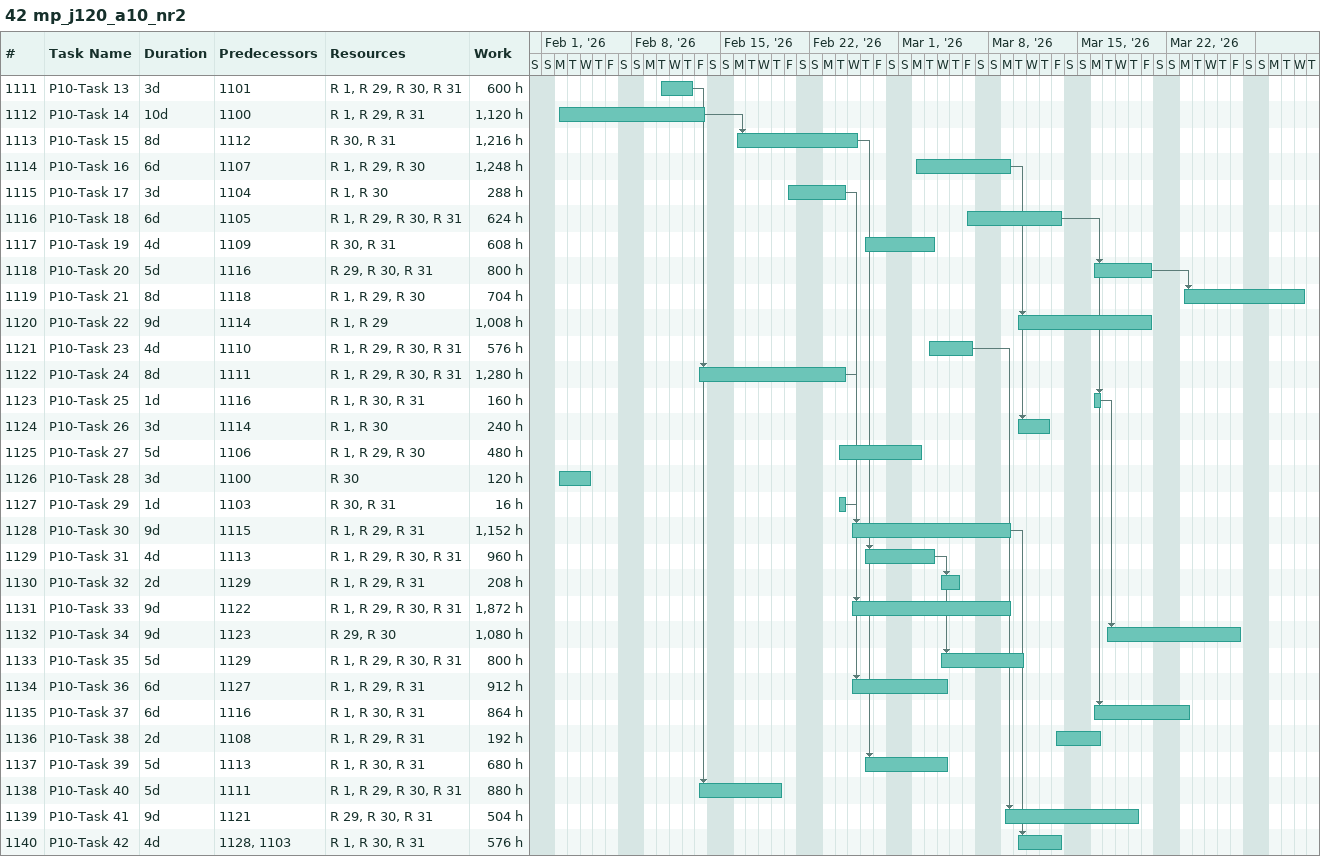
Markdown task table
42 mp_j120_a10_nr2

| ID | Task | Duration | Start | Finish | Predecessors | Resources | Work (h) |
|---|---|---|---|---|---|---|---|
| 1111 | P10-Task 13 | 3d | 2026-02-10 | 2026-02-12 | 1101 | R 1, R 29, R 30, R 31 | 600 |
| 1112 | P10-Task 14 | 10d | 2026-02-02 | 2026-02-13 | 1100 | R 1, R 29, R 31 | 1120 |
| 1113 | P10-Task 15 | 8d | 2026-02-16 | 2026-02-25 | 1112 | R 30, R 31 | 1216 |
| 1114 | P10-Task 16 | 6d | 2026-03-02 | 2026-03-09 | 1107 | R 1, R 29, R 30 | 1248 |
| 1115 | P10-Task 17 | 3d | 2026-02-20 | 2026-02-24 | 1104 | R 1, R 30 | 288 |
| 1116 | P10-Task 18 | 6d | 2026-03-06 | 2026-03-13 | 1105 | R 1, R 29, R 30, R 31 | 624 |
| 1117 | P10-Task 19 | 4d | 2026-02-26 | 2026-03-03 | 1109 | R 30, R 31 | 608 |
| 1118 | P10-Task 20 | 5d | 2026-03-16 | 2026-03-20 | 1116 | R 29, R 30, R 31 | 800 |
| 1119 | P10-Task 21 | 8d | 2026-03-23 | 2026-04-01 | 1118 | R 1, R 29, R 30 | 704 |
| 1120 | P10-Task 22 | 9d | 2026-03-10 | 2026-03-20 | 1114 | R 1, R 29 | 1008 |
| 1121 | P10-Task 23 | 4d | 2026-03-03 | 2026-03-06 | 1110 | R 1, R 29, R 30, R 31 | 576 |
| 1122 | P10-Task 24 | 8d | 2026-02-13 | 2026-02-24 | 1111 | R 1, R 29, R 30, R 31 | 1280 |
| 1123 | P10-Task 25 | 1d | 2026-03-16 | 2026-03-16 | 1116 | R 1, R 30, R 31 | 160 |
| 1124 | P10-Task 26 | 3d | 2026-03-10 | 2026-03-12 | 1114 | R 1, R 30 | 240 |
| 1125 | P10-Task 27 | 5d | 2026-02-24 | 2026-03-02 | 1106 | R 1, R 29, R 30 | 480 |
| 1126 | P10-Task 28 | 3d | 2026-02-02 | 2026-02-04 | 1100 | R 30 | 120 |
| 1127 | P10-Task 29 | 1d | 2026-02-24 | 2026-02-24 | 1103 | R 30, R 31 | 16 |
| 1128 | P10-Task 30 | 9d | 2026-02-25 | 2026-03-09 | 1115 | R 1, R 29, R 31 | 1152 |
| 1129 | P10-Task 31 | 4d | 2026-02-26 | 2026-03-03 | 1113 | R 1, R 29, R 30, R 31 | 960 |
| 1130 | P10-Task 32 | 2d | 2026-03-04 | 2026-03-05 | 1129 | R 1, R 29, R 31 | 208 |
| 1131 | P10-Task 33 | 9d | 2026-02-25 | 2026-03-09 | 1122 | R 1, R 29, R 30, R 31 | 1872 |
| 1132 | P10-Task 34 | 9d | 2026-03-17 | 2026-03-27 | 1123 | R 29, R 30 | 1080 |
| 1133 | P10-Task 35 | 5d | 2026-03-04 | 2026-03-10 | 1129 | R 1, R 29, R 30, R 31 | 800 |
| 1134 | P10-Task 36 | 6d | 2026-02-25 | 2026-03-04 | 1127 | R 1, R 29, R 31 | 912 |
| 1135 | P10-Task 37 | 6d | 2026-03-16 | 2026-03-23 | 1116 | R 1, R 30, R 31 | 864 |
| 1136 | P10-Task 38 | 2d | 2026-03-13 | 2026-03-16 | 1108 | R 1, R 29, R 31 | 192 |
| 1137 | P10-Task 39 | 5d | 2026-02-26 | 2026-03-04 | 1113 | R 1, R 30, R 31 | 680 |
| 1138 | P10-Task 40 | 5d | 2026-02-13 | 2026-02-19 | 1111 | R 1, R 29, R 30, R 31 | 880 |
| 1139 | P10-Task 41 | 9d | 2026-03-09 | 2026-03-19 | 1121 | R 29, R 30, R 31 | 504 |
| 1140 | P10-Task 42 | 4d | 2026-03-10 | 2026-03-13 | 1128, 1103 | R 1, R 30, R 31 | 576 |
